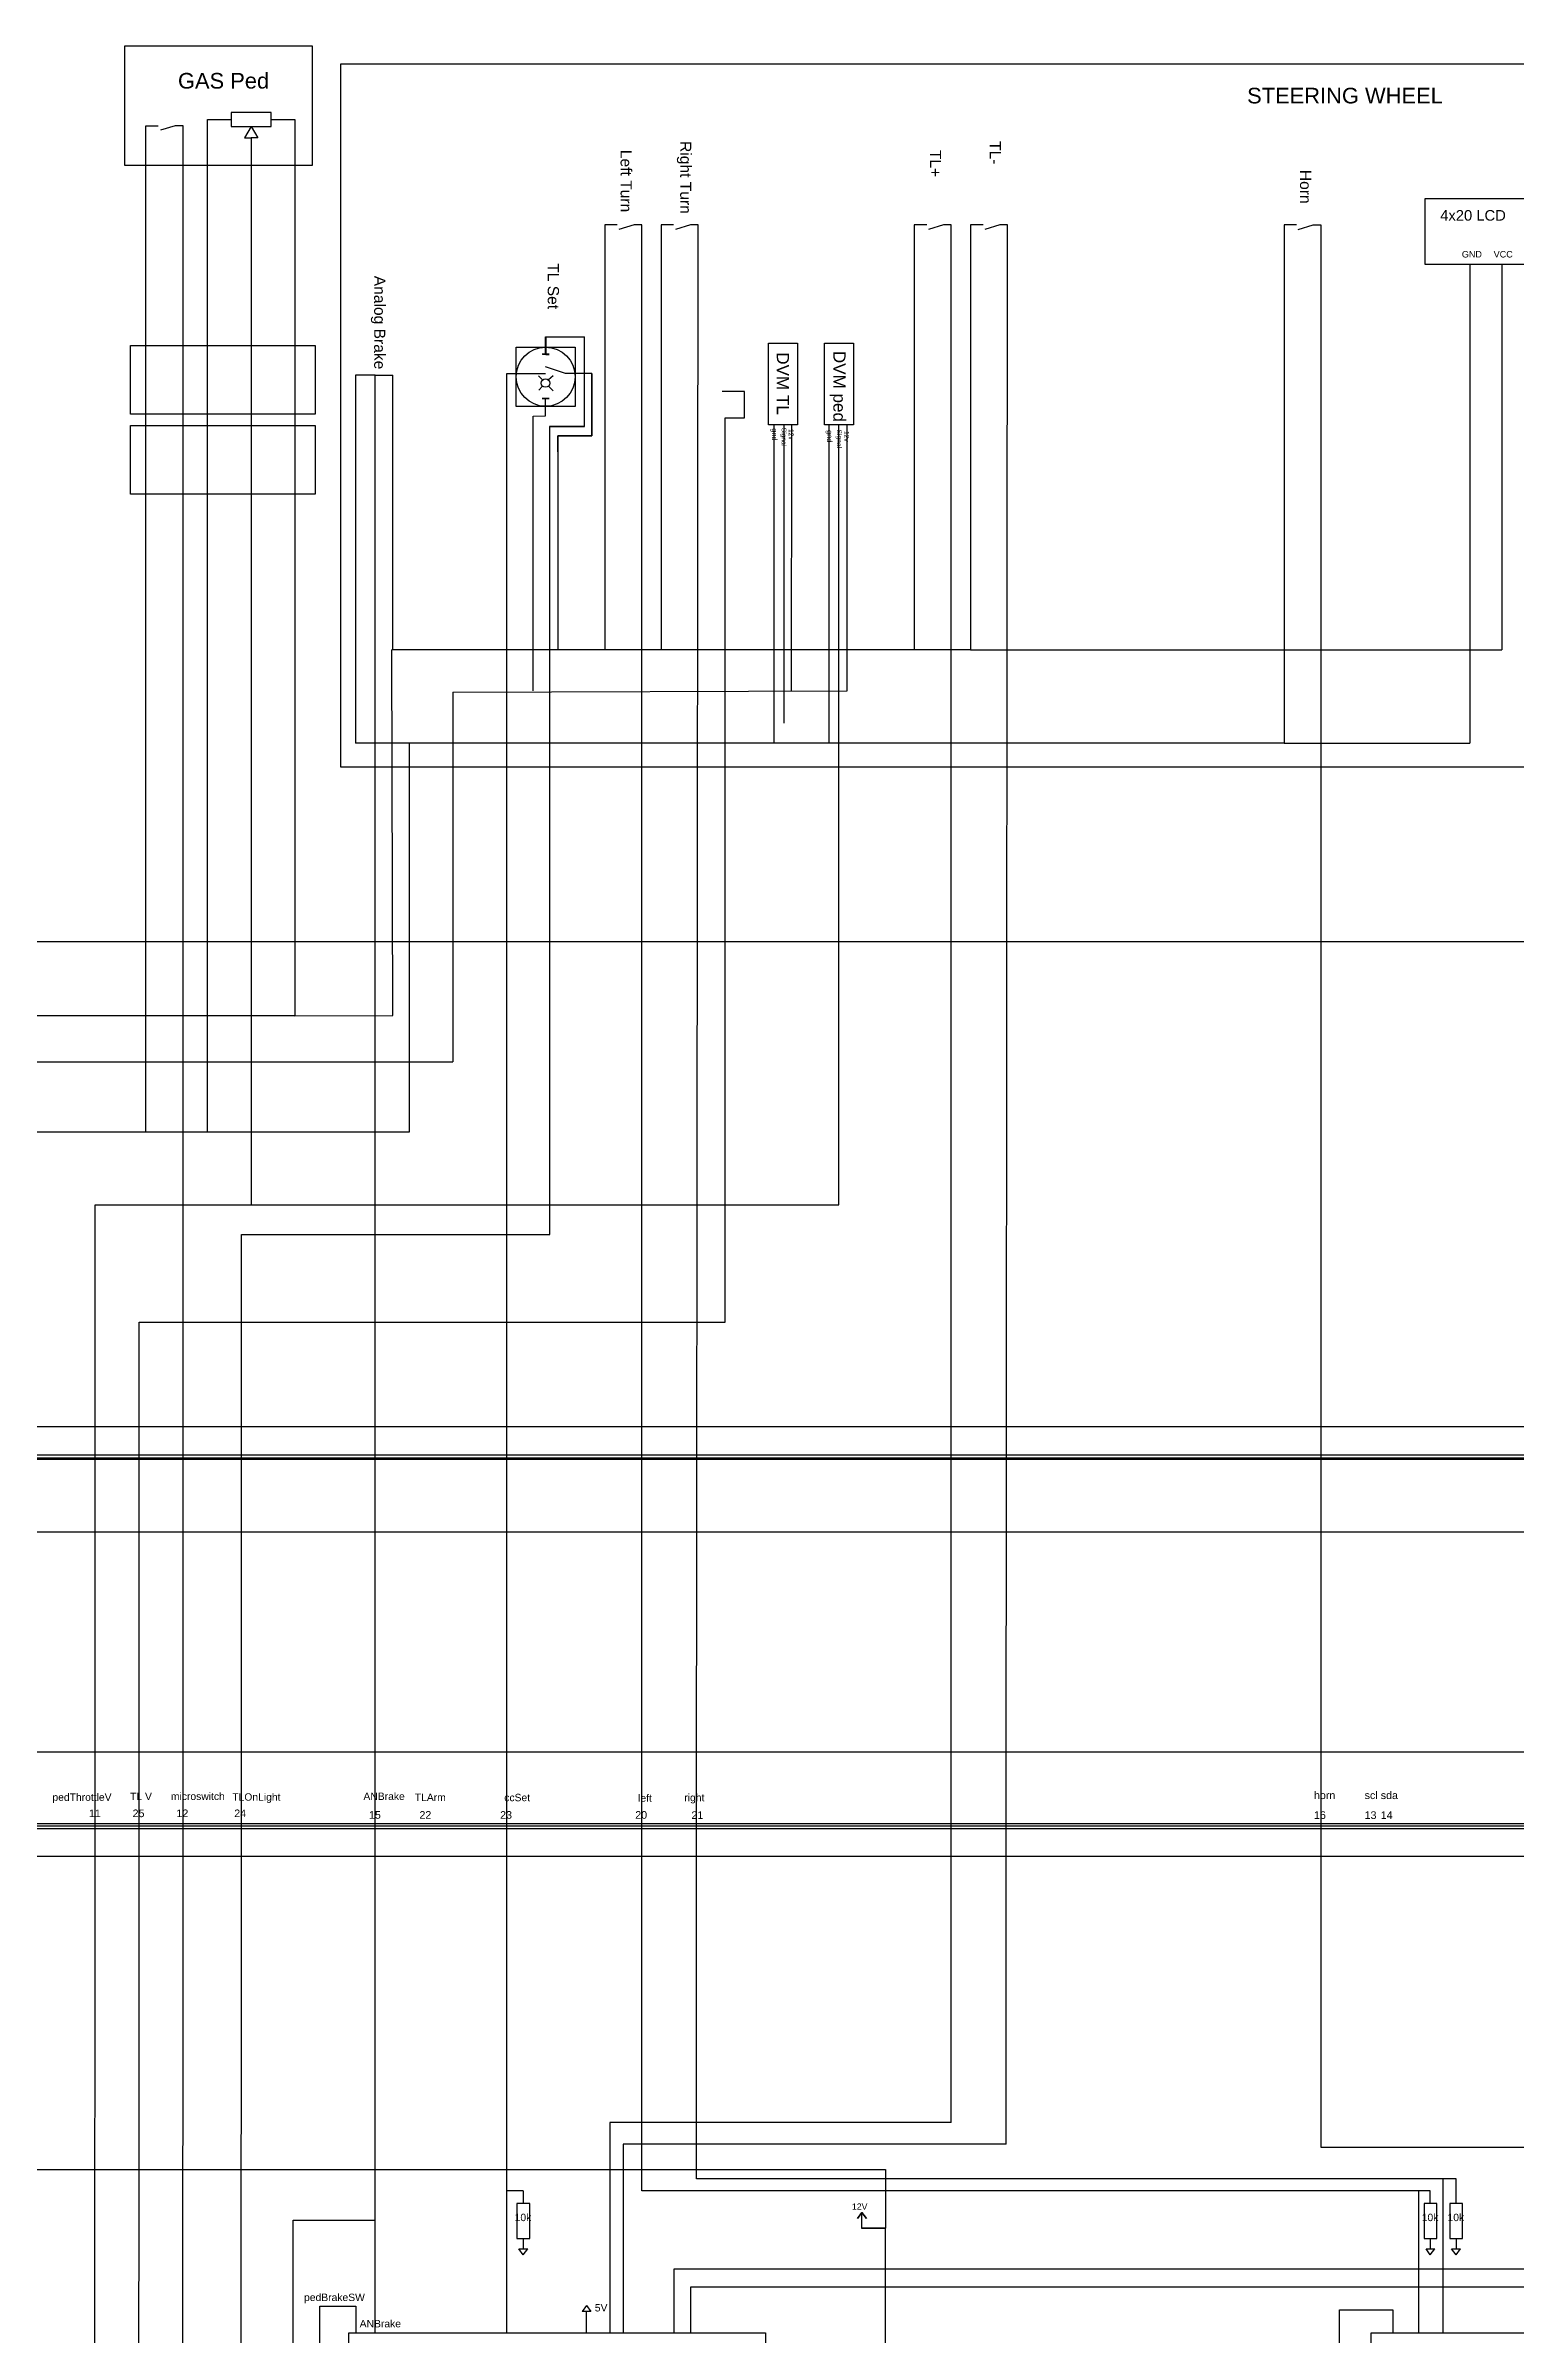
# Model space of a CAD drawing. Header units: inches. Extents: x -6006 to 7910, y 240 to 7918.
# Drawn here: x 1037 to 1858, y 2782 to 4061 of the extents above; entities that cross this region are included whole.
import ezdxf

# ---------------------------------------------------------------- set-up
doc = ezdxf.new("R2010")
doc.units = ezdxf.units.IN
doc.header["$MEASUREMENT"] = 0
doc.styles.get("Standard").update_dxf_attribs({"font": 'arial.ttf'})

msp = doc.modelspace()

# ---------------------------------------------------------------- linework, layer by layer
for p, q in [((1151.6, 4016.2), (1147.9, 4009.8)), ((1147.9, 4009.8), (1151.6, 4009.9)), ((1151.6, 4016.2), (1155.2, 4009.8)), ((1155.2, 4009.8), (1151.6, 4009.9)), ((1449.2, 3849.2), (1449.2, 3682.5)), ((1817.4, 2868.5), (1817.4, 2782.4)), ((1303.6, 2861.8), (1294.4, 2861.8)), ((1303.6, 2861.8), (1303.6, 2854.7)), ((1803.9, 2861.8), (1803.9, 2782.4)), ((1303.6, 2835.1), (1303.6, 2829.4)), ((1810.5, 2835.1), (1810.5, 2829.4)), ((1824.9, 2835.1), (1824.9, 2829.4))]:
    msp.add_line(p, q)
at = {"color": 3}
for p, q in [((1832.6, 3939), (1832.6, 3671.4)), ((1209.9, 3877.1), (1209.9, 3671.4)), ((1443.7, 3849.3), (1443.7, 3671.4)), ((1474.5, 3671.4), (1474.5, 3849.3)), ((1474.5, 3671.4), (1209.9, 3671.4)), ((1239.8, 3671.4), (1239.8, 3453.8)), ((1728.8, 3671.4), (1832.5, 3671.4)), ((1239.8, 3453.8), (943.7, 3453.8))]:
    msp.add_line(p, q, dxfattribs=at)
at = {"color": 1}
for p, q in [((1850.4, 3939), (1850.4, 3723.6)), ((1327.3, 3878.1), (1316.1, 3881.8)), ((1342, 3878.1), (1327.3, 3878.1)), ((1342, 3843.1), (1342, 3878.1)), ((1230.8, 3723.6), (1230.8, 3877.1)), ((1323, 3834.3), (1323, 3843.1)), ((1323, 3843.1), (1342, 3843.1)), ((1323, 3834.3), (1323, 3723.6)), ((1553.6, 3723.6), (1230.2, 3723.6)), ((1230.8, 3519.1), (1230.2, 3723.6)), ((1553.6, 3723.6), (1850.4, 3723.6)), ((1264.3, 3699.9), (1264.3, 3493.2)), ((1175.9, 3518.9), (1230.7, 3519.1)), ((844.7, 3493.1), (1264.3, 3493.1)), ((1339, 2782.4), (1339, 2794.4))]:
    msp.add_line(p, q, dxfattribs=at)
at = {"ltscale": 5}
for p, q in [((1316.1, 3888.8), (1316.1, 3898.5)), ((1316.1, 3898.5), (1337.7, 3898.5)), ((1337.7, 3898.5), (1337.7, 3848.4)), ((1318, 3888.8), (1314.2, 3888.8)), ((1318, 3864.1), (1314.2, 3864.1)), ((1337.7, 3848.4), (1318.3, 3848.4)), ((1318.3, 3848.4), (1318.3, 3834.3)), ((1323, 3843.1), (1323, 3834.3)), ((1303.6, 2826), (1301.2, 2829.4)), ((1301.2, 2829.4), (1306.1, 2829.4)), ((1303.6, 2826), (1306.1, 2829.4)), ((1810.5, 2826), (1808.1, 2829.4)), ((1808.1, 2829.4), (1813, 2829.4)), ((1810.5, 2826), (1813, 2829.4)), ((1824.9, 2826), (1822.4, 2829.4)), ((1822.4, 2829.4), (1827.4, 2829.4)), ((1824.9, 2826), (1827.4, 2829.4))]:
    msp.add_line(p, q, dxfattribs=at)
at = {"color": 1, "ltscale": 5}
for p, q in [((1342, 3878.1), (1327.3, 3878.1)), ((1342, 3878.1), (1342, 3843.1)), ((1314.4, 3874.4), (1312.1, 3876.7)), ((1314.4, 3871), (1312.3, 3868.8)), ((1320.3, 3876.8), (1317.8, 3874.4)), ((1317.8, 3871), (1320.4, 3868.4)), ((1342, 3843.1), (1323, 3843.1)), ((1492.9, 2840.8), (1492.9, 2849.8)), ((1506, 2840.8), (1492.9, 2840.8)), ((1506, 2753), (1506, 2840.8)), ((1339, 2797.7), (1336.5, 2794.4)), ((1341.4, 2794.4), (1336.5, 2794.4)), ((1339, 2797.7), (1341.4, 2794.4))]:
    msp.add_line(p, q, dxfattribs=at)
at = {"color": 7, "true_color": 0xffffff}
for q in [(1209.9, 3877.1), (1230.8, 3877.1)]:
    msp.add_line((1220.9, 3877.1), q, dxfattribs=at)
at = {"color": 7}
for p, q in [((1318, 3864.1), (1314.2, 3864.1)), ((1314.2, 3864.1), (1316.1, 3864.1)), ((1316.1, 3864.1), (1318, 3864.1))]:
    msp.add_line(p, q, dxfattribs=at)
at = {"color": 240, "true_color": 0xed1f24}
for p, q in [((1453.5, 3849.3), (1453.4, 3700.6)), ((1484.7, 3700.6), (1484.7, 3849.3)), ((1264.3, 3699.9), (1484.7, 3700.6))]:
    msp.add_line(p, q, dxfattribs=at)
at = {"color": 5}
for points in [[(1081, 4061.3), (1185.7, 4061.3), (1185.7, 3994.4), (1081, 3994.4)], [(2005.6, 3657.9), (1201.7, 3657.9), (1201.7, 4051.1), (2005.6, 4051.1)], [(1807.7, 3975.8), (1911.5, 3975.8), (1911.5, 3939), (1807.7, 3939)], [(746.4, 3271.8), (3652.1, 3271.8), (3652.1, 3560.3), (746.4, 3560.3)], [(747.7, 3065.9), (3885.9, 3065.9), (3885.9, 1571.9), (747.7, 1571.9)]]:
    msp.add_lwpolyline(points, close=True, dxfattribs=at)
at = {"color": 1}
for points in [[(1162.7, 4020.1), (1175.9, 4020.1), (1175.9, 3518.9), (820.4, 3518.9)], [(1356.1, 3961.2), (1349.2, 3961.2), (1349.2, 3820), (1349.2, 3723.6)], [(1387.6, 3961.2), (1380.7, 3961.2), (1380.7, 3820.7), (1380.7, 3723.6)], [(1529.1, 3961.2), (1522.1, 3961.2), (1522.1, 3820), (1522.1, 3723.6)], [(1560.6, 3961.2), (1553.6, 3961.2), (1553.6, 3820.7), (1553.6, 3723.6)], [(1332.6, 3892.7), (1332.6, 3859.6), (1299.6, 3859.6), (1299.6, 3892.7), (1332.6, 3892.7)], [(1312.1, 3876.7), (1314.4, 3874.4)], [(1312.3, 3868.8), (1314.4, 3871)], [(1320.3, 3876.8), (1317.8, 3874.4)], [(1320.4, 3868.4), (1317.8, 3871)], [(1309.1, 3700.6), (1309.1, 3854.2), (1316.1, 3854.3), (1316.1, 3864.1)], [(747.7, 2873.8), (617.2, 2873.7), (1506, 2873.8), (1506.1, 2841), (1492.9, 2841), (1492.9, 2849.8), (1490.4, 2846.4), (1492.9, 2849.8), (1495.4, 2846.4)]]:
    msp.add_lwpolyline(points, dxfattribs=at)
at = {"color": 3}
for points in [[(1127.2, 3453.8), (1127.2, 4020.1), (1140.4, 4020.1)], [(1092.7, 3453.8), (1092.7, 4016.6), (1099.6, 4016.6)], [(1735.7, 3961.2), (1728.8, 3961.2), (1728.8, 3671.4), (1553.6, 3671.4), (1474.5, 3671.4)]]:
    msp.add_lwpolyline(points, dxfattribs=at)
for points in [[(1140.4, 4016.2), (1162.7, 4016.2), (1162.7, 4024), (1140.4, 4024)], [(1300.1, 2835.1), (1307.2, 2835.1), (1307.2, 2854.7), (1300.1, 2854.7)], [(1807, 2835.1), (1814.1, 2835.1), (1814.1, 2854.7), (1807, 2854.7)], [(1821.4, 2835.1), (1828.5, 2835.1), (1828.5, 2854.7), (1821.4, 2854.7)], [(1206.2, 2782.4), (1438.9, 2782.4), (1438.9, 2740.9), (1206.2, 2740.9)], [(1777.4, 2782.4), (2010.1, 2782.4), (2010.1, 2740.9), (1777.4, 2740.9)]]:
    msp.add_lwpolyline(points, close=True)
for points in [[(907.4, 2050.8), (907.4, 1992.6), (1113, 1992.6), (1113.5, 3065.9), (1113.5, 3313.1), (1113.5, 3313.1), (1113.5, 3394.6), (1113.5, 4016.6), (1109.1, 4016.6), (1100.8, 4014.1)], [(1063.8, 2086.2), (1064.3, 3065.9), (1064.3, 3413.1), (1151.7, 3413.1), (1151.7, 3476.4), (1151.7, 4009.9)], [(1736.7, 3958.6), (1745, 3961.2), (1749.4, 3961.2), (1749.4, 3820), (1749.4, 2886.2), (2295.6, 2886.2), (2295.6, 2791.8), (2295.6, 2782.4)], [(945.2, 2030.9), (1145.6, 2030.9), (1146.2, 3065.9), (1146.2, 3396.5), (1318.4, 3396.5), (1318.4, 3834.3), (1318.4, 3848.4), (1337.8, 3848.4), (1337.8, 3898.4), (1316.2, 3898.4), (1316.2, 3888.7), (1318.1, 3888.7), (1314.3, 3888.7)], [(1294.4, 2782.4), (1294.4, 3065.9), (1294.4, 3449.9), (1294.4, 3878.1), (1316.1, 3878.1)], [(1056, 2050.8), (1056, 2046.9), (1088.5, 2046.9), (1089, 3065.9), (1089, 3347.6), (1416.5, 3347.6), (1416.5, 3449), (1416.5, 3837.3), (1416.5, 3853.2), (1427.2, 3853.2), (1427.2, 3867.9), (1414.8, 3867.9)], [(1220.9, 2782.4), (1220.9, 3065.9), (1220.9, 3877.1)], [(1151.7, 3413.1), (1480, 3413.2), (1480, 3849.3)], [(1387.9, 2782.4), (1387.9, 2818.2), (1868.2, 2818.2), (1868.2, 3629.8)], [(1886, 3629.8), (1886, 2808), (1397.1, 2808), (1397.1, 2782.4)], [(1542.8, 2900), (1352, 2900), (1352, 2782.4)], [(1573.4, 2888), (1359.5, 2888), (1359.5, 2782.4)], [(1824.9, 2854.7), (1824.9, 2868.5), (1400.5, 2868.5)], [(1810.5, 2854.7), (1810.5, 2861.8), (1369.9, 2861.8)], [(901, 2222.2), (901, 2250.1), (1175.1, 2250.1), (1175.1, 2845.4), (1220.9, 2845.4)], [(1532.1, 2722.7), (1532.1, 2585.8), (1189.9, 2585.8), (1189.9, 2797.4), (1210.1, 2797.4), (1210.1, 2782.4)], [(1496.4, 2722.7), (1496.4, 2702.8), (1759.8, 2702.8), (1759.8, 2795.3), (1789.6, 2795.3), (1789.6, 2782.4)]]:
    msp.add_lwpolyline(points)
at = {"color": 7}
for points in [[(1369.9, 2861.8), (1369.9, 3065.9), (1369.9, 3800.7), (1369.9, 3820.4), (1369.9, 3961.2), (1365.5, 3961.2), (1357.1, 3958.6)], [(1400.5, 2868.5), (1400.5, 3065.9), (1401.4, 3961.2), (1397, 3961.2), (1388.6, 3958.6)], [(1542.8, 2900), (1542.8, 3065.9), (1542.8, 3800.7), (1542.8, 3820.4), (1542.8, 3961.2), (1538.4, 3961.2), (1530.1, 3958.6)], [(1573.4, 2888), (1573.4, 3065.9), (1574.3, 3961.2), (1569.9, 3961.2), (1561.6, 3958.6)]]:
    msp.add_lwpolyline(points, dxfattribs=at)
at = {"color": 6}
for points in [[(1084.2, 3893.7), (1187.3, 3893.7), (1187.3, 3855.3), (1084.2, 3855.3)], [(1084.2, 3848.9), (1187.3, 3848.9), (1187.3, 3810.5), (1084.2, 3810.5)], [(802.7, 3273.4), (1971.9, 3273.4), (1971.9, 3289.1), (802.7, 3289.1)], [(802.7, 3230.4), (1971.9, 3230.4), (1971.9, 3270.7), (802.7, 3270.7)], [(802.7, 3107.3), (1971.9, 3107.3), (1971.9, 3067), (802.7, 3067)], [(802.7, 3064.4), (1971.9, 3064.4), (1971.9, 3048.7), (802.7, 3048.7)]]:
    msp.add_lwpolyline(points, close=True, dxfattribs=at)
at = {"color": 1, "ltscale": 5}
msp.add_lwpolyline([(1332.6, 3859.6), (1299.6, 3859.6), (1299.6, 3892.7), (1332.6, 3892.7)], close=True, dxfattribs=at)
at = {"color": 3, "ltscale": 5}
for points in [[(1456.8, 3895), (1456.8, 3849.3), (1440.6, 3849.3), (1440.6, 3895)], [(1488.1, 3895), (1488.1, 3849.3), (1471.9, 3849.3), (1471.9, 3895)]]:
    msp.add_lwpolyline(points, close=True, dxfattribs=at)
at = {"color": 1}
msp.add_lwpolyline([(1492.9, 2849.8), (1495.4, 2846.4)], close=True, dxfattribs=at)
at = {"ltscale": 5}
msp.add_circle((1316.1, 3876.2), 16.5, dxfattribs=at)
at = {"color": 1, "ltscale": 5}
msp.add_circle((1316.1, 3872.7), 2.4, dxfattribs=at)
at = {"color": 1}
msp.add_circle((1316.1, 3872.7), 2.4, dxfattribs=at)

# ---------------------------------------------------------------- texts
for s, height, p in [('Right Turn', 6.24, (1391.3, 4008)), ('TL-', 6.24, (1564.3, 4008)), ('Left Turn', 6.24, (1358, 4003.1)), ('TL+', 6.24, (1530.9, 4003.1)), ('Horn', 6.24, (1737.7, 3991.9)), ('Analog Brake', 6.242, (1220.3, 3932.7)), ('TL Set', 6.24, (1317.3, 3939.7))]:
    msp.add_text(s, height=height, rotation=270).set_placement(p)
at = {"color": 7, "true_color": 0xffffff}
for s, height, p in [('4x20 LCD', 5.91, (1816, 3963.5)), ('GND', 3.62, (1828.1, 3942.9)), ('VCC', 3.62, (1845.9, 3942.9))]:
    msp.add_text(s, height=height, dxfattribs=at).set_placement(p)
at = {"color": 3}
for s, p in [('DVM TL', (1445.3, 3889.9)), ('DVM ped', (1476.9, 3890.7))]:
    msp.add_text(s, height=6.83, rotation=270, dxfattribs=at).set_placement(p)
at = {"ltscale": 5}
for s, height, p in [('gnd', 2.95, (1442.6, 3847.4)), ('Signal', 2.66, (1448, 3847.7)), ('12v', 2.66, (1452, 3847)), ('gnd', 2.95, (1473.4, 3846.4)), ('Signal', 2.66, (1478.9, 3846.7)), ('12v', 2.66, (1483, 3845.9))]:
    msp.add_text(s, height=height, rotation=270, dxfattribs=at).set_placement(p)
for s, height, p in [('pedThrottleV', 4.13, (1040.5, 3079.9)), ('TL V', 4.13, (1083.9, 3080.3)), ('microswitch', 4.13, (1106.7, 3080.4)), ('TLOnLight', 4.13, (1141, 3080)), ('ANBrake', 4.13, (1214.3, 3080.4)), ('TLArm', 4.13, (1243, 3079.8)), ('right', 4.13, (1393.6, 3079.7)), ('horn', 4.26, (1745.5, 3080.9)), ('scl', 4.26, (1773.8, 3080.9)), ('sda', 4.26, (1782.8, 3080.9)), ('11', 4.26, (1060.9, 3070.8)), ('25', 4.26, (1085.3, 3070.8)), ('12', 4.26, (1109.8, 3070.8)), ('24', 4.26, (1142.1, 3070.8)), ('15', 4.26, (1217.4, 3069.9)), ('22', 4.26, (1245.6, 3069.9)), ('23', 4.26, (1290.7, 3069.9)), ('ccSet', 4.13, (1293, 3079.7)), ('20', 4.26, (1366.2, 3069.9)), ('left', 4.13, (1367.8, 3079.4)), ('21', 4.26, (1397.6, 3069.8)), ('16', 4.26, (1745.5, 3069.8)), ('13', 4.26, (1773.8, 3069.8)), ('14', 4.26, (1782.8, 3069.8)), ('10k', 4.13, (1298.8, 2844.9)), ('10k', 4.13, (1805.7, 2844.9)), ('10k', 4.13, (1820.1, 2844.9)), ('pedBrakeSW', 4.13, (1181.1, 2800.2)), ('ANBrake', 4.13, (1212.2, 2785.5))]:
    msp.add_text(s, height=height).set_placement(p)
at = {"color": 1}
for s, height, p in [('12V', 3.47, (1487.3, 2851.3)), ('5V', 4.13, (1343.6, 2794.4))]:
    msp.add_text(s, height=height, dxfattribs=at).set_placement(p)
at = {"attachment_point": 3}
for s, insert, char_height in [('GAS Ped', (1161.6, 4046.1), 8.75), ('STEERING WHEEL', (1817.5, 4037.8), 8.755)]:
    msp.add_mtext_dynamic_manual_height_columns(s, width=149.565, gutter_width=43.8, heights=[0], dxfattribs=dict(at, insert=insert, char_height=char_height))

doc.saveas('drawing.dxf')
